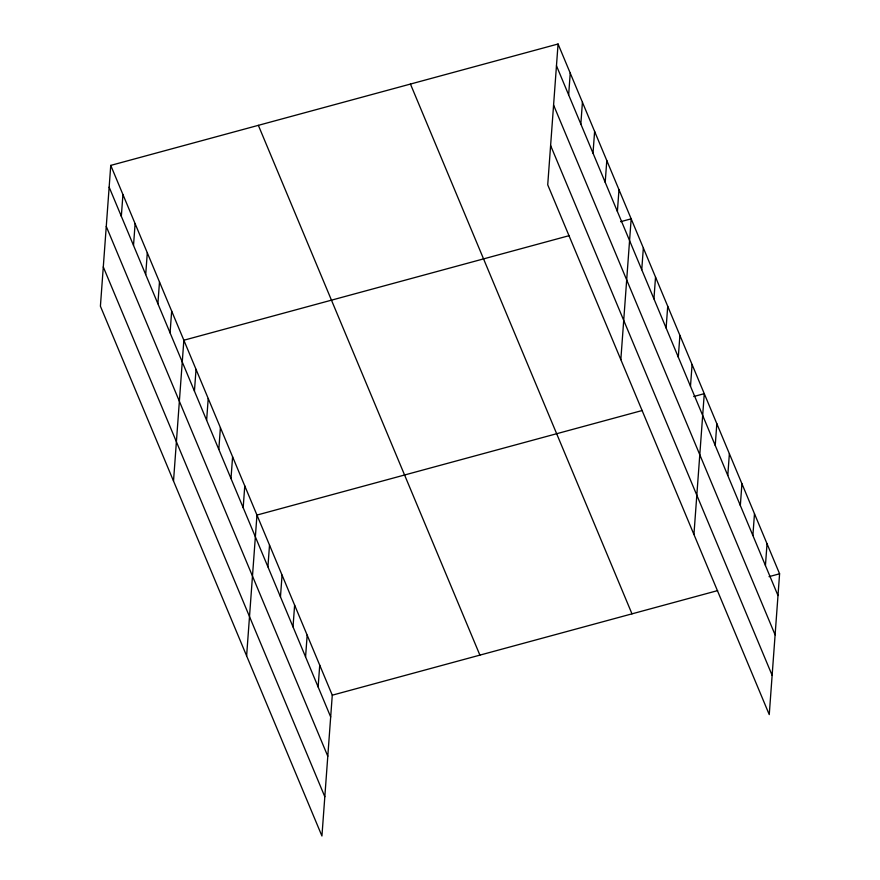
<?xml version="1.0" encoding="UTF-8"?>
<svg xmlns="http://www.w3.org/2000/svg" width="880" height="880" viewBox="0 0 880 880"><rect width="100%" height="100%" fill="white"/><g stroke="black" fill="none" stroke-linecap="round" stroke-linejoin="round"><path stroke-width="1.32" d="M110.748 165.396L100.408 306.207L321.937 836L332.277 695.189L110.748 165.396L558.063 44L779.592 573.793L769.252 714.604L547.723 184.811L558.063 44M121.33 216.304L122.936 194.535M133.518 245.443L135.113 223.674M145.706 274.582L147.301 252.813M157.883 303.721L159.489 281.952M170.071 332.86L171.666 311.091M173.514 481.041L183.854 340.23L569.217 235.642M194.436 391.127L196.042 369.369M206.624 420.266L208.219 398.508M218.812 449.405L220.407 427.647M230.989 478.544L232.595 456.786M243.177 507.683L244.772 485.925M246.62 655.875L256.96 515.064L642.323 410.476M267.916 566.852L269.511 545.083M280.467 596.871L282.062 575.102M293.018 626.89L294.624 605.121M305.569 656.909L307.175 635.151M318.131 686.939L319.726 665.17M568.645 94.908L570.24 73.139M580.833 124.047L582.428 102.278M593.01 153.186L594.616 131.417M605.198 182.314L606.793 160.556M617.386 211.453L618.981 189.695M620.829 359.645L631.169 218.834L620.62 221.694M641.751 269.731L643.346 247.973M653.939 298.87L655.534 277.112M666.116 328.009L667.722 306.251M678.304 357.148L679.899 335.39M690.492 386.287L692.087 364.529M693.935 534.468L704.275 393.668L693.726 396.528M715.231 445.456L716.826 423.687M727.782 475.475L729.377 453.706M740.333 505.494L741.928 483.725M752.884 535.513L754.479 513.755M765.435 565.532L767.041 543.774M332.277 695.189L717.651 590.601M769.043 576.653L779.592 573.793M556.468 65.769L777.997 595.562M553.575 105.05L775.104 634.843M550.605 145.519L772.134 675.323M410.443 84.062L631.983 613.855M258.357 125.334L479.897 655.127M109.153 187.165L330.682 716.958M106.271 226.446L327.8 756.239M103.29 266.926L324.819 796.719"/></g></svg>
